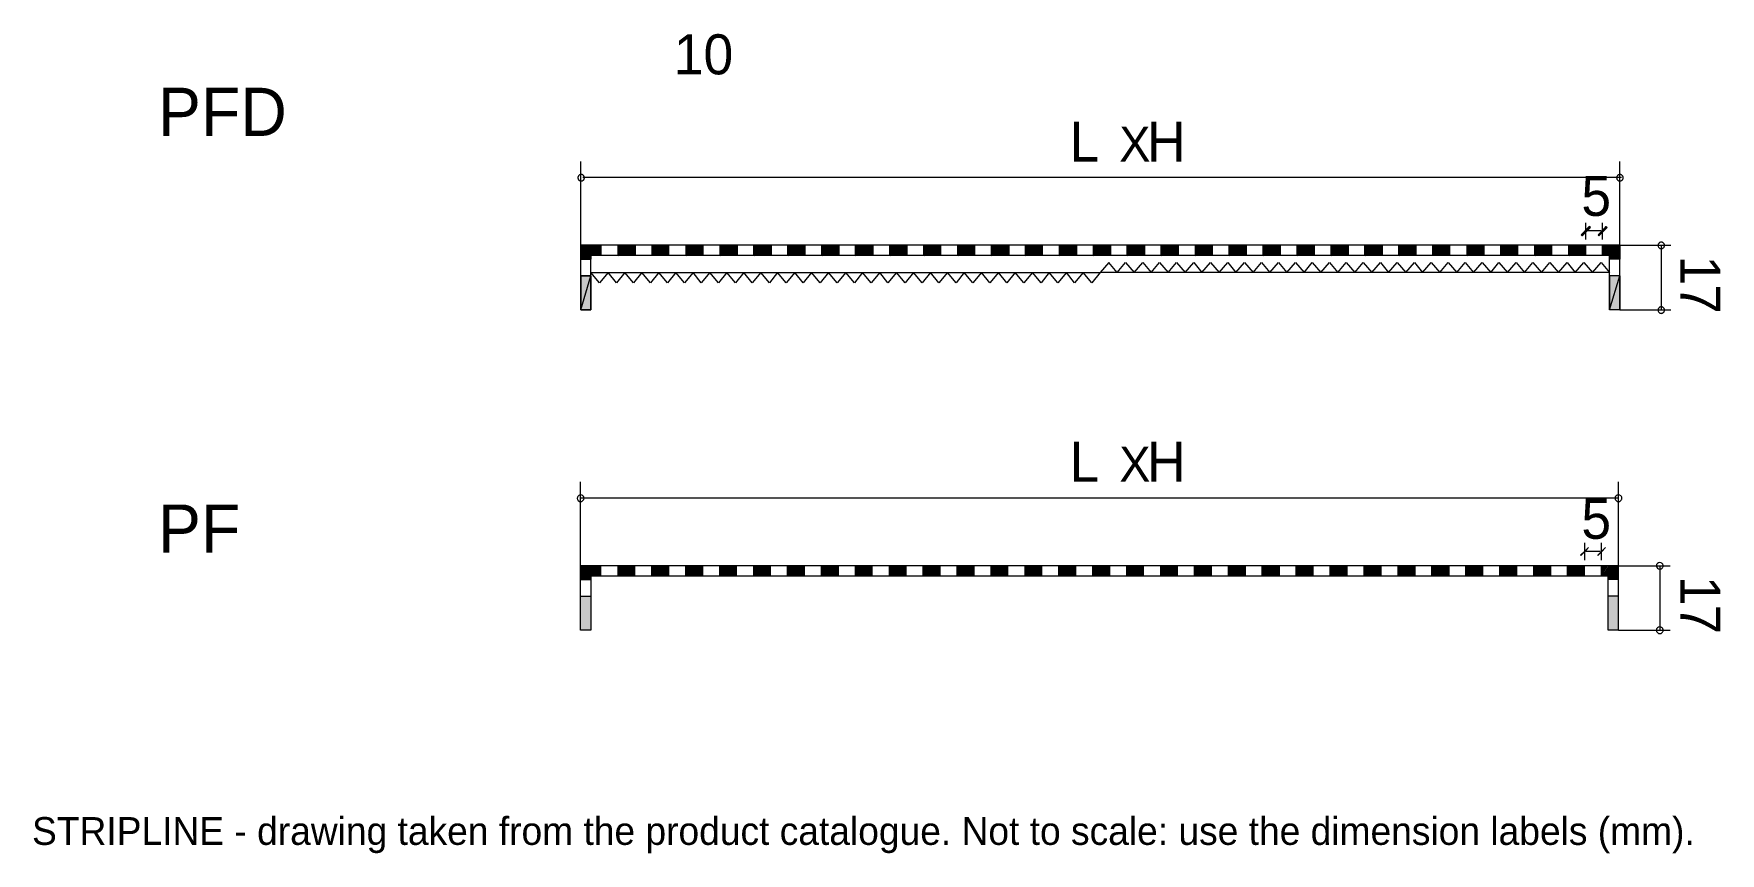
# Model space of a CAD drawing. Extents: x 0 to 243, y -13 to 276.
# Drawn here: x 0.2 to 243, y -13.2 to 104.8 of the extents above; entities that cross this region are included whole.
import ezdxf

# ---------------------------------------------------------------- set-up
doc = ezdxf.new("R2010")
doc.units = 0
for name, color, linetype in [('FILL', 8, 'Continuous'), ('GEOMETRY', 7, 'Continuous'), ('NOTE', 1, 'Continuous'), ('TEXT', 7, 'Continuous')]:
    doc.layers.add(name, color=color, linetype=linetype)

msp = doc.modelspace()

# ---------------------------------------------------------------- hatches: boundary and pattern name
at = {"layer": 'FILL'}
for points in [[(224.11, 77.01), (223.12, 75.7), (222.99, 75.83)], [(224.3, 76.88), (224.11, 77.01), (223.12, 75.7)], [(225.41, 75.83), (225.54, 75.7), (226.59, 77.01)], [(225.54, 75.7), (226.59, 77.01), (226.72, 76.88)], [(79.01, 74.34), (79.01, 72.35), (80.44, 74.34)], [(79.01, 72.35), (80.44, 74.34), (80.44, 72.35)], [(80.44, 74.34), (80.44, 72.85), (81.93, 74.34)], [(80.44, 72.85), (81.93, 74.34), (81.93, 72.85)], [(80.44, 74.34), (80.44, 72.85), (81.93, 74.34)], [(80.44, 72.85), (81.93, 74.34), (81.93, 72.85)], [(84.35, 74.34), (84.35, 72.85), (86.83, 74.34)], [(84.35, 72.85), (86.83, 74.34), (86.83, 72.85)], [(89.25, 74.34), (89.25, 72.85), (91.67, 74.34)], [(89.25, 72.85), (91.67, 74.34), (91.67, 72.85)], [(89.25, 74.34), (89.25, 72.85), (91.67, 74.34)], [(89.25, 72.85), (91.67, 74.34), (91.67, 72.85)], [(94.15, 74.34), (94.15, 72.85), (96.57, 74.34)], [(94.15, 72.85), (96.57, 74.34), (96.57, 72.85)], [(99.05, 74.34), (99.05, 72.85), (101.48, 74.34)], [(99.05, 72.85), (101.48, 74.34), (101.48, 72.85)], [(103.9, 74.34), (103.9, 72.85), (106.38, 74.34)], [(103.9, 72.85), (106.38, 74.34), (106.38, 72.85)], [(108.8, 74.34), (108.8, 72.85), (111.22, 74.34)], [(108.8, 72.85), (111.22, 74.34), (111.22, 72.85)], [(113.7, 74.34), (113.7, 72.85), (116.12, 74.34)], [(113.7, 72.85), (116.12, 74.34), (116.12, 72.85)], [(118.54, 74.34), (118.54, 72.85), (121.02, 74.34)], [(118.54, 72.85), (121.02, 74.34), (121.02, 72.85)], [(123.45, 74.34), (123.45, 72.85), (125.93, 74.34)], [(123.45, 72.85), (125.93, 74.34), (125.93, 72.85)], [(128.35, 74.34), (128.35, 72.85), (130.77, 74.34)], [(128.35, 72.85), (130.77, 74.34), (130.77, 72.85)], [(133.25, 74.34), (133.25, 72.85), (135.67, 74.34)], [(133.25, 72.85), (135.67, 74.34), (135.67, 72.85)], [(138.09, 74.34), (138.09, 72.85), (140.58, 74.34)], [(138.09, 72.85), (140.58, 74.34), (140.58, 72.85)], [(142.99, 74.34), (142.99, 72.85), (145.41, 74.34)], [(142.99, 72.85), (145.41, 74.34), (145.41, 72.85)], [(147.9, 74.34), (147.9, 72.85), (150.32, 74.34)], [(147.9, 72.85), (150.32, 74.34), (150.32, 72.85)], [(152.8, 74.34), (152.8, 72.85), (155.22, 74.34)], [(152.8, 72.85), (155.22, 74.34), (155.22, 72.85)], [(157.64, 74.34), (157.64, 72.85), (160.12, 74.34)], [(157.64, 72.85), (160.12, 74.34), (160.12, 72.85)], [(162.54, 74.34), (162.54, 72.85), (164.97, 74.34)], [(162.54, 72.85), (164.97, 74.34), (164.97, 72.85)], [(167.45, 74.34), (167.45, 72.85), (169.87, 74.34)], [(167.45, 72.85), (169.87, 74.34), (169.87, 72.85)], [(172.29, 74.34), (172.29, 72.85), (174.77, 74.34)], [(172.29, 72.85), (174.77, 74.34), (174.77, 72.85)], [(177.19, 74.34), (177.19, 72.85), (179.67, 74.34)], [(177.19, 72.85), (179.67, 74.34), (179.67, 72.85)], [(182.09, 74.34), (182.09, 72.85), (184.52, 74.34)], [(182.09, 72.85), (184.52, 74.34), (184.52, 72.85)], [(187, 74.34), (187, 72.85), (189.42, 74.34)], [(187, 72.85), (189.42, 74.34), (189.42, 72.85)], [(191.84, 74.34), (191.84, 72.85), (194.32, 74.34)], [(191.84, 72.85), (194.32, 74.34), (194.32, 72.85)], [(196.74, 74.34), (196.74, 72.85), (199.16, 74.34)], [(196.74, 72.85), (199.16, 74.34), (199.16, 72.85)], [(201.64, 74.34), (201.64, 72.85), (204.06, 74.34)], [(201.64, 72.85), (204.06, 74.34), (204.06, 72.85)], [(206.55, 74.34), (206.55, 72.85), (208.97, 74.34)], [(206.55, 72.85), (208.97, 74.34), (208.97, 72.85)], [(211.39, 74.34), (211.39, 72.85), (213.87, 74.34)], [(211.39, 72.85), (213.87, 74.34), (213.87, 72.85)], [(216.29, 74.34), (216.29, 72.85), (218.71, 74.34)], [(216.29, 72.85), (218.71, 74.34), (218.71, 72.85)], [(221.19, 74.34), (221.19, 72.85), (223.61, 74.34)], [(221.19, 72.85), (223.61, 74.34), (223.61, 72.85)], [(227.03, 74.34), (226.03, 72.85), (227.03, 72.85)], [(226.03, 74.34), (226.03, 72.85), (227.03, 74.34)], [(227.03, 74.34), (227.03, 72.35), (228.52, 74.34)], [(227.03, 72.35), (228.52, 74.34), (228.52, 72.35)], [(79.01, 69.93), (79.01, 65.03), (80.44, 69.93)], [(79.01, 65.03), (80.44, 69.93), (80.44, 65.03)], [(227.03, 69.93), (227.03, 65.03), (228.52, 69.93)], [(227.03, 65.03), (228.52, 69.93), (228.52, 65.03)], [(227.03, 69.93), (227.03, 65.03), (228.52, 69.93)], [(227.03, 65.03), (228.52, 69.93), (228.52, 65.03)], [(223.99, 30.9), (222.96, 29.58), (222.8, 29.74)], [(224.12, 30.77), (223.99, 30.9), (222.96, 29.58)], [(225.26, 29.74), (225.39, 29.58), (226.42, 30.9)], [(225.39, 29.58), (226.42, 30.9), (226.57, 30.77)], [(80.44, 28.18), (78.96, 28.18), (78.96, 26.22)], [(80.44, 28.18), (80.44, 26.22), (78.96, 26.22)], [(81.88, 28.18), (80.44, 28.18), (80.44, 26.71)], [(81.88, 28.18), (81.88, 26.71), (80.44, 26.71)], [(84.34, 26.71), (84.34, 28.19)], [(86.77, 28.18), (84.34, 28.18), (84.34, 26.71)], [(86.77, 28.18), (86.77, 26.71), (84.34, 26.71)], [(86.77, 26.71), (86.77, 28.19)], [(89.22, 26.71), (89.22, 28.19)], [(91.65, 28.18), (89.22, 28.18), (89.22, 26.71)], [(91.65, 28.18), (91.65, 26.71), (89.22, 26.71)], [(91.65, 26.71), (91.65, 28.19)], [(94.1, 26.71), (94.1, 28.19)], [(96.53, 28.18), (94.1, 28.18), (94.1, 26.71)], [(96.53, 28.18), (96.53, 26.71), (94.1, 26.71)], [(96.53, 26.71), (96.53, 28.19)], [(98.98, 26.71), (98.98, 28.19)], [(101.41, 28.18), (98.98, 28.18), (98.98, 26.71)], [(101.41, 28.18), (101.41, 26.71), (98.98, 26.71)], [(101.41, 26.71), (101.41, 28.19)], [(103.87, 26.71), (103.87, 28.19)], [(106.3, 28.18), (103.87, 28.18), (103.87, 26.71)], [(106.3, 28.18), (106.3, 26.71), (103.87, 26.71)], [(108.75, 26.71), (108.75, 28.19)], [(111.18, 28.18), (108.75, 28.18), (108.75, 26.71)], [(111.18, 28.18), (111.18, 26.71), (108.75, 26.71)], [(111.18, 26.71), (111.18, 28.19)], [(113.63, 26.71), (113.63, 28.19)], [(116.06, 28.18), (113.63, 28.18), (113.63, 26.71)], [(116.06, 28.18), (116.06, 26.71), (113.63, 26.71)], [(116.06, 26.71), (116.06, 28.19)], [(120.94, 28.18), (118.51, 28.18), (118.51, 26.71)], [(120.94, 28.18), (120.94, 26.71), (118.51, 26.71)], [(118.52, 26.71), (118.52, 28.19)], [(120.94, 26.71), (120.94, 28.19)], [(123.4, 26.71), (123.4, 28.19)], [(125.82, 28.18), (123.4, 28.18), (123.4, 26.71)], [(125.82, 28.18), (125.82, 26.71), (123.4, 26.71)], [(125.83, 26.71), (125.83, 28.19)], [(130.71, 28.18), (128.28, 28.18), (128.28, 26.71)], [(130.71, 28.18), (130.71, 26.71), (128.28, 26.71)], [(135.59, 28.18), (133.16, 28.18), (133.16, 26.71)], [(135.59, 28.18), (135.59, 26.71), (133.16, 26.71)], [(140.47, 28.18), (138.04, 28.18), (138.04, 26.71)], [(140.47, 28.18), (140.47, 26.71), (138.04, 26.71)], [(145.36, 28.18), (142.93, 28.18), (142.93, 26.71)], [(145.36, 28.18), (145.36, 26.71), (142.93, 26.71)], [(150.24, 28.18), (147.81, 28.18), (147.81, 26.71)], [(150.24, 28.18), (150.24, 26.71), (147.81, 26.71)], [(155.12, 28.18), (152.69, 28.18), (152.69, 26.71)], [(155.12, 28.18), (155.12, 26.71), (152.69, 26.71)], [(160, 28.18), (157.57, 28.18), (157.57, 26.71)], [(160, 28.18), (160, 26.71), (157.57, 26.71)], [(164.88, 28.18), (162.46, 28.18), (162.46, 26.71)], [(164.88, 28.18), (164.88, 26.71), (162.46, 26.71)], [(169.77, 28.18), (167.34, 28.18), (167.34, 26.71)], [(169.77, 28.18), (169.77, 26.71), (167.34, 26.71)], [(174.65, 28.18), (172.22, 28.18), (172.22, 26.71)], [(174.65, 28.18), (174.65, 26.71), (172.22, 26.71)], [(179.53, 28.18), (177.08, 28.18), (177.08, 26.71)], [(179.53, 28.18), (179.53, 26.71), (177.08, 26.71)], [(184.41, 28.18), (181.96, 28.18), (181.96, 26.71)], [(184.41, 28.18), (184.41, 26.71), (181.96, 26.71)], [(189.3, 28.18), (186.84, 28.18), (186.84, 26.71)], [(189.3, 28.18), (189.3, 26.71), (186.84, 26.71)], [(194.18, 28.18), (191.73, 28.18), (191.73, 26.71)], [(194.18, 28.18), (194.18, 26.71), (191.73, 26.71)], [(199.06, 28.18), (196.61, 28.18), (196.61, 26.71)], [(199.06, 28.18), (199.06, 26.71), (196.61, 26.71)], [(203.95, 28.18), (201.49, 28.18), (201.49, 26.71)], [(203.95, 28.18), (203.95, 26.71), (201.49, 26.71)], [(208.83, 28.18), (206.37, 28.18), (206.37, 26.71)], [(208.83, 28.18), (208.83, 26.71), (206.37, 26.71)], [(213.71, 28.18), (211.25, 28.18), (211.25, 26.71)], [(213.71, 28.18), (213.71, 26.71), (211.25, 26.71)], [(218.59, 28.18), (216.14, 28.18), (216.14, 26.71)], [(218.59, 28.18), (218.59, 26.71), (216.14, 26.71)], [(223.47, 28.18), (221.02, 28.18), (221.02, 26.71)], [(223.47, 28.18), (223.47, 26.71), (221.02, 26.71)], [(225.9, 28.19), (225.9, 26.71), (226.88, 28.19)], [(225.9, 26.71), (226.88, 26.71), (226.88, 28.18)], [(228.36, 28.18), (226.88, 28.18), (226.88, 26.22)], [(228.36, 28.18), (228.36, 26.22), (226.88, 26.22)], [(80.44, 23.79), (78.96, 23.79), (78.96, 18.91)], [(80.44, 23.79), (80.44, 18.91), (78.96, 18.91)], [(228.36, 23.79), (226.88, 23.79), (226.88, 18.91)], [(228.36, 23.79), (228.36, 18.91), (226.88, 18.91)]]:
    msp.add_hatch(color=7, dxfattribs=at).paths.add_polyline_path(points)

# ---------------------------------------------------------------- linework, layer by layer
at = {"layer": 'GEOMETRY', "lineweight": 13}
for points in [[(79.01, 74.34), (79.01, 86.38)], [(228.52, 74.34), (228.52, 86.38)], [(228.76, 84.08), (79.26, 84.08)], [(223.61, 77.57), (223.61, 75.15)], [(225.85, 76.39), (223.8, 76.39)], [(226.03, 75.15), (226.03, 77.57)], [(228.52, 74.34), (79.01, 74.34)], [(79.01, 65.03), (79.01, 74.34)], [(79.01, 65.03), (80.44, 65.03), (80.44, 72.85)], [(228.52, 65.03), (227.03, 65.03), (227.03, 72.85), (80.44, 72.85)], [(81.93, 72.85), (81.93, 74.34)], [(84.35, 72.85), (84.35, 74.34)], [(86.83, 72.85), (86.83, 74.34)], [(89.25, 72.85), (89.25, 74.34)], [(91.67, 72.85), (91.67, 74.34)], [(94.15, 72.85), (94.15, 74.34)], [(96.57, 72.85), (96.57, 74.34)], [(99.05, 72.85), (99.05, 74.34)], [(101.48, 72.85), (101.48, 74.34)], [(103.9, 72.85), (103.9, 74.34)], [(106.38, 72.85), (106.38, 74.34)], [(108.8, 72.85), (108.8, 74.34)], [(111.22, 72.85), (111.22, 74.34)], [(113.7, 72.85), (113.7, 74.34)], [(116.12, 72.85), (116.12, 74.34)], [(118.54, 72.85), (118.54, 74.34)], [(121.02, 72.85), (121.02, 74.34)], [(123.45, 72.85), (123.45, 74.34)], [(125.93, 72.85), (125.93, 74.34)], [(128.35, 72.85), (128.35, 74.34)], [(130.77, 72.85), (130.77, 74.34)], [(133.25, 72.85), (133.25, 74.34)], [(135.67, 72.85), (135.67, 74.34)], [(138.09, 72.85), (138.09, 74.34)], [(140.58, 72.85), (140.58, 74.34)], [(142.99, 72.85), (142.99, 74.34)], [(145.41, 72.85), (145.41, 74.34)], [(147.9, 72.85), (147.9, 74.34)], [(150.32, 72.85), (150.32, 74.34)], [(152.8, 72.85), (152.8, 74.34)], [(155.22, 72.85), (155.22, 74.34)], [(157.64, 72.85), (157.64, 74.34)], [(160.12, 72.85), (160.12, 74.34)], [(162.54, 72.85), (162.54, 74.34)], [(164.97, 72.85), (164.97, 74.34)], [(167.45, 72.85), (167.45, 74.34)], [(169.87, 72.85), (169.87, 74.34)], [(172.29, 72.85), (172.29, 74.34)], [(174.77, 72.85), (174.77, 74.34)], [(177.19, 72.85), (177.19, 74.34)], [(179.67, 72.85), (179.67, 74.34)], [(182.09, 72.85), (182.09, 74.34)], [(184.52, 72.85), (184.52, 74.34)], [(187, 72.85), (187, 74.34)], [(189.42, 72.85), (189.42, 74.34)], [(191.84, 72.85), (191.84, 74.34)], [(194.32, 72.85), (194.32, 74.34)], [(196.74, 72.85), (196.74, 74.34)], [(199.16, 72.85), (199.16, 74.34)], [(201.64, 72.85), (201.64, 74.34)], [(204.06, 72.85), (204.06, 74.34)], [(206.55, 72.85), (206.55, 74.34)], [(208.97, 72.85), (208.97, 74.34)], [(211.39, 72.85), (211.39, 74.34)], [(213.87, 72.85), (213.87, 74.34)], [(216.29, 72.85), (216.29, 74.34)], [(218.71, 72.85), (218.71, 74.34)], [(221.19, 72.85), (221.19, 74.34)], [(223.61, 72.85), (223.61, 74.34)], [(226.03, 72.85), (223.61, 72.85)], [(226.03, 72.85), (226.03, 74.34)], [(228.52, 65.03), (228.52, 74.34)], [(228.52, 74.34), (235.9, 74.34)], [(234.48, 74.34), (234.48, 65.03)], [(79.01, 72.35), (80.44, 72.35)], [(156.21, 70.43), (157.39, 71.86), (158.63, 70.43), (156.21, 70.43), (154.97, 71.86), (153.73, 70.43)], [(156.21, 70.43), (153.73, 70.43)], [(228.52, 72.35), (227.03, 72.35)], [(79.01, 69.93), (80.44, 69.93)], [(228.52, 69.93), (227.03, 69.93)], [(228.52, 65.03), (235.9, 65.03)], [(78.96, 28.18), (78.96, 40.28)], [(228.36, 28.18), (228.36, 40.28)], [(228.36, 37.93), (78.96, 37.93)], [(223.47, 31.47), (223.47, 29.01)], [(225.72, 30.25), (223.66, 30.25)], [(225.9, 29.01), (225.9, 31.47)], [(228.36, 28.18), (78.96, 28.18)], [(78.96, 18.91), (78.96, 28.18)], [(80.44, 26.71), (80.44, 18.91), (78.96, 18.91)], [(226.88, 18.91), (226.88, 26.71), (80.44, 26.71)], [(81.88, 26.71), (81.88, 28.19)], [(84.34, 26.71), (84.34, 28.19)], [(86.77, 26.71), (86.77, 28.19)], [(89.22, 26.71), (89.22, 28.19)], [(91.65, 26.71), (91.65, 28.19)], [(94.1, 26.71), (94.1, 28.19)], [(96.53, 26.71), (96.53, 28.19)], [(98.98, 26.71), (98.98, 28.19)], [(101.41, 26.71), (101.41, 28.19)], [(103.87, 26.71), (103.87, 28.19)], [(106.3, 26.71), (106.3, 28.19)], [(108.75, 26.71), (108.75, 28.19)], [(111.18, 26.71), (111.18, 28.19)], [(113.63, 26.71), (113.63, 28.19)], [(116.06, 26.71), (116.06, 28.19)], [(118.52, 26.71), (118.52, 28.19)], [(120.94, 26.71), (120.94, 28.19)], [(123.4, 26.71), (123.4, 28.19)], [(125.82, 26.71), (125.82, 28.19)], [(128.28, 26.71), (128.28, 28.19)], [(130.71, 26.71), (130.71, 28.19)], [(133.16, 26.71), (133.16, 28.19)], [(135.59, 26.71), (135.59, 28.19)], [(138.04, 26.71), (138.04, 28.19)], [(140.47, 26.71), (140.47, 28.19)], [(142.93, 26.71), (142.93, 28.19)], [(145.36, 26.71), (145.36, 28.19)], [(147.81, 26.71), (147.81, 28.19)], [(150.24, 26.71), (150.24, 28.19)], [(152.69, 26.71), (152.69, 28.19)], [(155.12, 26.71), (155.12, 28.19)], [(157.57, 26.71), (157.57, 28.19)], [(160, 26.71), (160, 28.19)], [(162.46, 26.71), (162.46, 28.19)], [(164.88, 26.71), (164.88, 28.19)], [(167.34, 26.71), (167.34, 28.19)], [(169.77, 26.71), (169.77, 28.19)], [(172.22, 26.71), (172.22, 28.19)], [(174.65, 26.71), (174.65, 28.19)], [(177.08, 26.71), (177.08, 28.19)], [(179.53, 26.71), (179.53, 28.19)], [(181.96, 26.71), (181.96, 28.19)], [(184.41, 26.71), (184.41, 28.19)], [(186.84, 26.71), (186.84, 28.19)], [(189.3, 26.71), (189.3, 28.19)], [(191.73, 26.71), (191.73, 28.19)], [(194.18, 26.71), (194.18, 28.19)], [(196.61, 26.71), (196.61, 28.19)], [(199.06, 26.71), (199.06, 28.19)], [(201.49, 26.71), (201.49, 28.19)], [(203.95, 26.71), (203.95, 28.19)], [(206.37, 26.71), (206.37, 28.19)], [(208.83, 26.71), (208.83, 28.19)], [(211.25, 26.71), (211.25, 28.19)], [(213.71, 26.71), (213.71, 28.19)], [(216.14, 26.71), (216.14, 28.19)], [(218.59, 26.71), (218.59, 28.19)], [(221.02, 26.71), (221.02, 28.19)], [(223.47, 26.71), (223.47, 28.19)], [(225.9, 26.71), (223.47, 26.71)], [(225.9, 26.71), (225.9, 28.19)], [(228.36, 18.91), (228.36, 28.18)], [(228.36, 28.18), (235.77, 28.18)], [(234.3, 28.18), (234.3, 18.91)], [(78.96, 26.22), (80.44, 26.22)], [(228.36, 26.22), (226.88, 26.22)], [(78.96, 23.79), (80.44, 23.79)], [(228.36, 23.79), (226.88, 23.79)], [(228.36, 18.91), (226.88, 18.91)], [(228.36, 18.91), (235.77, 18.91)]]:
    msp.add_lwpolyline(points, dxfattribs=at)
for points in [[(79.51, 84.05), (79.5, 84.12), (79.49, 84.18), (79.47, 84.23), (79.44, 84.29), (79.41, 84.34), (79.37, 84.38), (79.32, 84.42), (79.27, 84.45), (79.22, 84.48), (79.16, 84.5), (79.1, 84.51), (79.04, 84.52), (78.98, 84.51), (78.92, 84.5), (78.86, 84.48), (78.8, 84.45), (78.75, 84.42), (78.71, 84.38), (78.67, 84.34), (78.64, 84.29), (78.61, 84.23), (78.59, 84.18), (78.58, 84.12), (78.57, 84.05), (78.58, 83.99), (78.59, 83.93), (78.61, 83.87), (78.64, 83.82), (78.67, 83.77), (78.71, 83.72), (78.75, 83.68), (78.8, 83.65), (78.86, 83.62), (78.92, 83.6), (78.98, 83.59), (79.04, 83.58), (79.1, 83.59), (79.16, 83.6), (79.22, 83.62), (79.27, 83.65), (79.32, 83.68), (79.37, 83.72), (79.41, 83.77), (79.44, 83.82), (79.47, 83.87), (79.49, 83.93), (79.5, 83.99), (79.51, 84.05)], [(229.01, 84.05), (229.01, 84.12), (229, 84.18), (228.98, 84.23), (228.95, 84.29), (228.92, 84.34), (228.88, 84.38), (228.83, 84.42), (228.78, 84.45), (228.73, 84.48), (228.67, 84.5), (228.61, 84.51), (228.55, 84.52), (228.48, 84.51), (228.42, 84.5), (228.37, 84.48), (228.31, 84.45), (228.26, 84.42), (228.22, 84.38), (228.18, 84.34), (228.15, 84.29), (228.12, 84.23), (228.1, 84.18), (228.09, 84.12), (228.08, 84.05), (228.09, 83.99), (228.1, 83.93), (228.12, 83.87), (228.15, 83.82), (228.18, 83.77), (228.22, 83.72), (228.26, 83.68), (228.31, 83.65), (228.37, 83.62), (228.42, 83.6), (228.48, 83.59), (228.55, 83.58), (228.61, 83.59), (228.67, 83.6), (228.73, 83.62), (228.78, 83.65), (228.83, 83.68), (228.88, 83.72), (228.92, 83.77), (228.95, 83.82), (228.98, 83.87), (229, 83.93), (229.01, 83.99), (229.01, 84.05)], [(224.11, 77.01), (223.12, 75.7), (222.99, 75.83), (224.11, 77.01)], [(224.3, 76.88), (224.11, 77.01), (223.12, 75.7), (224.3, 76.88)], [(225.41, 75.83), (225.54, 75.7), (226.59, 77.01), (225.41, 75.83)], [(225.54, 75.7), (226.59, 77.01), (226.72, 76.88), (225.54, 75.7)], [(79.01, 74.34), (79.01, 72.35), (80.44, 74.34), (79.01, 74.34)], [(79.01, 72.35), (80.44, 74.34), (80.44, 72.35), (79.01, 72.35)], [(84.35, 74.34), (84.35, 72.85), (86.83, 74.34), (84.35, 74.34)], [(84.35, 72.85), (86.83, 74.34), (86.83, 72.85), (84.35, 72.85)], [(94.15, 74.34), (94.15, 72.85), (96.57, 74.34), (94.15, 74.34)], [(94.15, 72.85), (96.57, 74.34), (96.57, 72.85), (94.15, 72.85)], [(99.05, 74.34), (99.05, 72.85), (101.48, 74.34), (99.05, 74.34)], [(99.05, 72.85), (101.48, 74.34), (101.48, 72.85), (99.05, 72.85)], [(103.9, 74.34), (103.9, 72.85), (106.38, 74.34), (103.9, 74.34)], [(103.9, 72.85), (106.38, 74.34), (106.38, 72.85), (103.9, 72.85)], [(108.8, 74.34), (108.8, 72.85), (111.22, 74.34), (108.8, 74.34)], [(108.8, 72.85), (111.22, 74.34), (111.22, 72.85), (108.8, 72.85)], [(113.7, 74.34), (113.7, 72.85), (116.12, 74.34), (113.7, 74.34)], [(113.7, 72.85), (116.12, 74.34), (116.12, 72.85), (113.7, 72.85)], [(118.54, 74.34), (118.54, 72.85), (121.02, 74.34), (118.54, 74.34)], [(118.54, 72.85), (121.02, 74.34), (121.02, 72.85), (118.54, 72.85)], [(123.45, 74.34), (123.45, 72.85), (125.93, 74.34), (123.45, 74.34)], [(123.45, 72.85), (125.93, 74.34), (125.93, 72.85), (123.45, 72.85)], [(128.35, 74.34), (128.35, 72.85), (130.77, 74.34), (128.35, 74.34)], [(128.35, 72.85), (130.77, 74.34), (130.77, 72.85), (128.35, 72.85)], [(133.25, 74.34), (133.25, 72.85), (135.67, 74.34), (133.25, 74.34)], [(133.25, 72.85), (135.67, 74.34), (135.67, 72.85), (133.25, 72.85)], [(138.09, 74.34), (138.09, 72.85), (140.58, 74.34), (138.09, 74.34)], [(138.09, 72.85), (140.58, 74.34), (140.58, 72.85), (138.09, 72.85)], [(142.99, 74.34), (142.99, 72.85), (145.41, 74.34), (142.99, 74.34)], [(142.99, 72.85), (145.41, 74.34), (145.41, 72.85), (142.99, 72.85)], [(147.9, 74.34), (147.9, 72.85), (150.32, 74.34), (147.9, 74.34)], [(147.9, 72.85), (150.32, 74.34), (150.32, 72.85), (147.9, 72.85)], [(152.8, 74.34), (152.8, 72.85), (155.22, 74.34), (152.8, 74.34)], [(152.8, 72.85), (155.22, 74.34), (155.22, 72.85), (152.8, 72.85)], [(157.64, 74.34), (157.64, 72.85), (160.12, 74.34), (157.64, 74.34)], [(157.64, 72.85), (160.12, 74.34), (160.12, 72.85), (157.64, 72.85)], [(162.54, 74.34), (162.54, 72.85), (164.97, 74.34), (162.54, 74.34)], [(162.54, 72.85), (164.97, 74.34), (164.97, 72.85), (162.54, 72.85)], [(167.45, 74.34), (167.45, 72.85), (169.87, 74.34), (167.45, 74.34)], [(167.45, 72.85), (169.87, 74.34), (169.87, 72.85), (167.45, 72.85)], [(172.29, 74.34), (172.29, 72.85), (174.77, 74.34), (172.29, 74.34)], [(172.29, 72.85), (174.77, 74.34), (174.77, 72.85), (172.29, 72.85)], [(177.19, 74.34), (177.19, 72.85), (179.67, 74.34), (177.19, 74.34)], [(177.19, 72.85), (179.67, 74.34), (179.67, 72.85), (177.19, 72.85)], [(182.09, 74.34), (182.09, 72.85), (184.52, 74.34), (182.09, 74.34)], [(182.09, 72.85), (184.52, 74.34), (184.52, 72.85), (182.09, 72.85)], [(187, 74.34), (187, 72.85), (189.42, 74.34), (187, 74.34)], [(187, 72.85), (189.42, 74.34), (189.42, 72.85), (187, 72.85)], [(191.84, 74.34), (191.84, 72.85), (194.32, 74.34), (191.84, 74.34)], [(191.84, 72.85), (194.32, 74.34), (194.32, 72.85), (191.84, 72.85)], [(196.74, 74.34), (196.74, 72.85), (199.16, 74.34), (196.74, 74.34)], [(196.74, 72.85), (199.16, 74.34), (199.16, 72.85), (196.74, 72.85)], [(206.55, 74.34), (206.55, 72.85), (208.97, 74.34), (206.55, 74.34)], [(206.55, 72.85), (208.97, 74.34), (208.97, 72.85), (206.55, 72.85)], [(216.29, 74.34), (216.29, 72.85), (218.71, 74.34), (216.29, 74.34)], [(216.29, 72.85), (218.71, 74.34), (218.71, 72.85), (216.29, 72.85)], [(221.19, 74.34), (221.19, 72.85), (223.61, 74.34), (221.19, 74.34)], [(221.19, 72.85), (223.61, 74.34), (223.61, 72.85), (221.19, 72.85)], [(226.03, 74.34), (226.03, 72.85), (227.03, 74.34), (226.03, 74.34)], [(226.03, 72.85), (227.03, 74.34), (227.03, 72.85), (226.03, 72.85)], [(227.03, 74.34), (227.03, 72.35), (228.52, 74.34), (227.03, 74.34)], [(227.03, 72.35), (228.52, 74.34), (228.52, 72.35), (227.03, 72.35)], [(234.97, 74.31), (234.97, 74.37), (234.95, 74.43), (234.93, 74.49), (234.91, 74.54), (234.87, 74.59), (234.84, 74.64), (234.79, 74.68), (234.74, 74.71), (234.69, 74.74), (234.63, 74.76), (234.57, 74.77), (234.51, 74.77), (234.44, 74.77), (234.38, 74.76), (234.32, 74.74), (234.27, 74.71), (234.22, 74.68), (234.18, 74.64), (234.14, 74.59), (234.1, 74.54), (234.08, 74.49), (234.06, 74.43), (234.04, 74.37), (234.04, 74.31), (234.04, 74.24), (234.06, 74.18), (234.08, 74.13), (234.1, 74.07), (234.14, 74.02), (234.18, 73.98), (234.22, 73.94), (234.27, 73.91), (234.32, 73.88), (234.38, 73.86), (234.44, 73.85), (234.51, 73.84), (234.57, 73.85), (234.63, 73.86), (234.69, 73.88), (234.74, 73.91), (234.79, 73.94), (234.84, 73.98), (234.87, 74.02), (234.91, 74.07), (234.93, 74.13), (234.95, 74.18), (234.97, 74.24), (234.97, 74.31)], [(82.92, 70.43), (81.68, 68.94), (80.44, 70.43), (82.92, 70.43)], [(85.34, 70.43), (84.1, 68.94), (82.92, 70.43), (85.34, 70.43)], [(87.76, 70.43), (86.58, 68.94), (85.34, 70.43), (87.76, 70.43)], [(90.24, 70.43), (89, 68.94), (87.76, 70.43), (90.24, 70.43)], [(92.66, 70.43), (91.48, 68.94), (90.24, 70.43), (92.66, 70.43)], [(95.14, 70.43), (93.9, 68.94), (92.66, 70.43), (95.14, 70.43)], [(97.56, 70.43), (96.32, 68.94), (95.14, 70.43), (97.56, 70.43)], [(99.99, 70.43), (98.81, 68.94), (97.56, 70.43), (99.99, 70.43)], [(102.47, 70.43), (101.23, 68.94), (99.99, 70.43), (102.47, 70.43)], [(104.89, 70.43), (103.65, 68.94), (102.47, 70.43), (104.89, 70.43)], [(107.31, 70.43), (106.13, 68.94), (104.89, 70.43), (107.31, 70.43)], [(109.79, 70.43), (108.55, 68.94), (107.31, 70.43), (109.79, 70.43)], [(112.21, 70.43), (110.97, 68.94), (109.79, 70.43), (112.21, 70.43)], [(114.63, 70.43), (113.45, 68.94), (112.21, 70.43), (114.63, 70.43)], [(117.12, 70.43), (115.87, 68.94), (114.63, 70.43), (117.12, 70.43)], [(119.54, 70.43), (118.36, 68.94), (117.12, 70.43), (119.54, 70.43)], [(122.02, 70.43), (120.78, 68.94), (119.54, 70.43), (122.02, 70.43)], [(124.44, 70.43), (123.2, 68.94), (122.02, 70.43), (124.44, 70.43)], [(126.86, 70.43), (125.68, 68.94), (124.44, 70.43), (126.86, 70.43)], [(129.34, 70.43), (128.1, 68.94), (126.86, 70.43), (129.34, 70.43)], [(131.76, 70.43), (130.52, 68.94), (129.34, 70.43), (131.76, 70.43)], [(134.18, 70.43), (133, 68.94), (131.76, 70.43), (134.18, 70.43)], [(136.66, 70.43), (135.42, 68.94), (134.18, 70.43), (136.66, 70.43)], [(139.09, 70.43), (137.84, 68.94), (136.66, 70.43), (139.09, 70.43)], [(141.51, 70.43), (140.33, 68.94), (139.09, 70.43), (141.51, 70.43)], [(143.99, 70.43), (142.75, 68.94), (141.51, 70.43), (143.99, 70.43)], [(146.41, 70.43), (145.23, 68.94), (143.99, 70.43), (146.41, 70.43)], [(148.89, 70.43), (147.65, 68.94), (146.41, 70.43), (148.89, 70.43)], [(151.31, 70.43), (150.07, 68.94), (148.89, 70.43), (151.31, 70.43)], [(153.73, 70.43), (152.55, 68.94), (151.31, 70.43), (153.73, 70.43)], [(158.63, 70.43), (159.88, 71.86), (161.06, 70.43), (158.63, 70.43)], [(161.06, 70.43), (162.3, 71.86), (163.54, 70.43), (161.06, 70.43)], [(163.54, 70.43), (164.72, 71.86), (165.96, 70.43), (163.54, 70.43)], [(165.96, 70.43), (167.2, 71.86), (168.38, 70.43), (165.96, 70.43)], [(168.38, 70.43), (169.62, 71.86), (170.86, 70.43), (168.38, 70.43)], [(170.86, 70.43), (172.1, 71.86), (173.28, 70.43), (170.86, 70.43)], [(173.28, 70.43), (174.52, 71.86), (175.76, 70.43), (173.28, 70.43)], [(175.76, 70.43), (176.94, 71.86), (178.18, 70.43), (175.76, 70.43)], [(178.18, 70.43), (179.43, 71.86), (180.61, 70.43), (178.18, 70.43)], [(180.61, 70.43), (181.85, 71.86), (183.09, 70.43), (180.61, 70.43)], [(183.09, 70.43), (184.27, 71.86), (185.51, 70.43), (183.09, 70.43)], [(185.51, 70.43), (186.75, 71.86), (187.93, 70.43), (185.51, 70.43)], [(187.93, 70.43), (189.17, 71.86), (190.41, 70.43), (187.93, 70.43)], [(190.41, 70.43), (191.59, 71.86), (192.83, 70.43), (190.41, 70.43)], [(192.83, 70.43), (194.07, 71.86), (195.25, 70.43), (192.83, 70.43)], [(195.25, 70.43), (196.49, 71.86), (197.73, 70.43), (195.25, 70.43)], [(197.73, 70.43), (198.97, 71.86), (200.15, 70.43), (197.73, 70.43)], [(200.15, 70.43), (201.4, 71.86), (202.64, 70.43), (200.15, 70.43)], [(202.64, 70.43), (203.82, 71.86), (205.06, 70.43), (202.64, 70.43)], [(205.06, 70.43), (206.3, 71.86), (207.48, 70.43), (205.06, 70.43)], [(207.48, 70.43), (208.72, 71.86), (209.96, 70.43), (207.48, 70.43)], [(209.96, 70.43), (211.14, 71.86), (212.38, 70.43), (209.96, 70.43)], [(212.38, 70.43), (213.62, 71.86), (214.8, 70.43), (212.38, 70.43)], [(214.8, 70.43), (216.04, 71.86), (217.28, 70.43), (214.8, 70.43)], [(217.28, 70.43), (218.46, 71.86), (219.7, 70.43), (217.28, 70.43)], [(219.7, 70.43), (220.94, 71.86), (222.12, 70.43), (219.7, 70.43)], [(222.12, 70.43), (223.37, 71.86), (224.61, 70.43), (222.12, 70.43)], [(224.61, 70.43), (225.85, 71.86), (227.03, 70.43), (224.61, 70.43)], [(79.01, 69.93), (79.01, 65.03), (80.44, 69.93), (79.01, 69.93)], [(79.01, 65.03), (80.44, 69.93), (80.44, 65.03), (79.01, 65.03)], [(227.03, 69.93), (227.03, 65.03), (228.52, 69.93), (227.03, 69.93)], [(227.03, 65.03), (228.52, 69.93), (228.52, 65.03), (227.03, 65.03)], [(234.97, 65), (234.97, 65.06), (234.95, 65.12), (234.93, 65.18), (234.91, 65.23), (234.87, 65.28), (234.84, 65.33), (234.79, 65.37), (234.74, 65.4), (234.69, 65.43), (234.63, 65.45), (234.57, 65.46), (234.51, 65.46), (234.44, 65.46), (234.38, 65.45), (234.32, 65.43), (234.27, 65.4), (234.22, 65.37), (234.18, 65.33), (234.14, 65.28), (234.1, 65.23), (234.08, 65.18), (234.06, 65.12), (234.04, 65.06), (234.04, 65), (234.04, 64.94), (234.06, 64.87), (234.08, 64.82), (234.1, 64.76), (234.14, 64.71), (234.18, 64.67), (234.22, 64.63), (234.27, 64.6), (234.32, 64.57), (234.38, 64.55), (234.44, 64.54), (234.51, 64.53), (234.57, 64.54), (234.63, 64.55), (234.69, 64.57), (234.74, 64.6), (234.79, 64.63), (234.84, 64.67), (234.87, 64.71), (234.91, 64.76), (234.93, 64.82), (234.95, 64.87), (234.97, 64.94), (234.97, 65)], [(78.96, 37.43), (79.14, 37.46), (79.3, 37.56), (79.43, 37.72), (79.45, 37.92), (79.43, 38.1), (79.3, 38.26), (79.14, 38.36), (78.96, 38.41), (78.78, 38.36), (78.71, 38.32), (78.64, 38.27), (78.59, 38.21), (78.54, 38.15), (78.51, 38.08), (78.49, 38.01), (78.48, 37.93), (78.48, 37.86), (78.5, 37.78), (78.53, 37.71), (78.57, 37.63), (78.63, 37.56), (78.78, 37.46), (78.96, 37.43)], [(228.36, 37.43), (228.54, 37.46), (228.69, 37.56), (228.75, 37.63), (228.79, 37.71), (228.82, 37.78), (228.84, 37.86), (228.84, 37.93), (228.83, 38.01), (228.81, 38.08), (228.78, 38.15), (228.73, 38.21), (228.68, 38.27), (228.61, 38.32), (228.54, 38.36), (228.36, 38.41), (228.15, 38.36), (228, 38.26), (227.89, 38.1), (227.87, 37.92), (227.89, 37.72), (228, 37.56), (228.15, 37.46), (228.36, 37.43)], [(234.3, 27.69), (234.48, 27.75), (234.63, 27.85), (234.69, 27.92), (234.74, 27.99), (234.76, 28.07), (234.78, 28.14), (234.78, 28.21), (234.77, 28.28), (234.75, 28.35), (234.72, 28.41), (234.67, 28.47), (234.62, 28.53), (234.55, 28.58), (234.48, 28.63), (234.3, 28.68), (234.12, 28.63), (233.94, 28.52), (233.83, 28.37), (233.81, 28.18), (233.83, 28.01), (233.94, 27.85), (234.12, 27.75), (234.3, 27.69)], [(234.3, 18.42), (234.48, 18.45), (234.63, 18.58), (234.69, 18.65), (234.73, 18.72), (234.76, 18.79), (234.78, 18.86), (234.78, 18.94), (234.77, 19.01), (234.75, 19.08), (234.72, 19.14), (234.67, 19.2), (234.62, 19.26), (234.55, 19.31), (234.48, 19.35), (234.3, 19.4), (234.12, 19.35), (233.94, 19.25), (233.83, 19.09), (233.81, 18.91), (233.83, 18.73), (233.94, 18.58), (234.12, 18.45), (234.3, 18.42)]]:
    msp.add_lwpolyline(points, close=True, dxfattribs=at)

# ---------------------------------------------------------------- texts
at = {"layer": 'NOTE'}
msp.add_text('STRIPLINE - drawing taken from the product catalogue. Not to scale: use the dimension labels (mm).', height=4, dxfattribs=at).set_placement((0, -12))
at = {"layer": 'TEXT'}
for s, height, p in [('10', 5.76, (92.36, 98.94)), ('PFD', 6.936, (18.12, 90.07)), ('L', 5.76, (149.32, 86.38)), ('X', 5.04, (156.49, 86.38)), ('H', 5.76, (160.48, 86.38)), ('5', 5.76, (223, 78.56)), ('L', 5.76, (149.32, 40.28)), ('X', 5.04, (156.49, 40.28)), ('H', 5.76, (160.48, 40.28)), ('PF', 6.936, (18.12, 30.07)), ('5', 5.76, (223, 32.07))]:
    msp.add_text(s, height=height, dxfattribs=at).set_placement(p)
for s, p in [('1', (237.23, 72.85)), ('7', (237.23, 68.74)), ('1', (237.23, 26.72)), ('7', (237.23, 22.62))]:
    msp.add_text(s, height=5.76, rotation=270, dxfattribs=at).set_placement(p)

doc.saveas('drawing.dxf')
